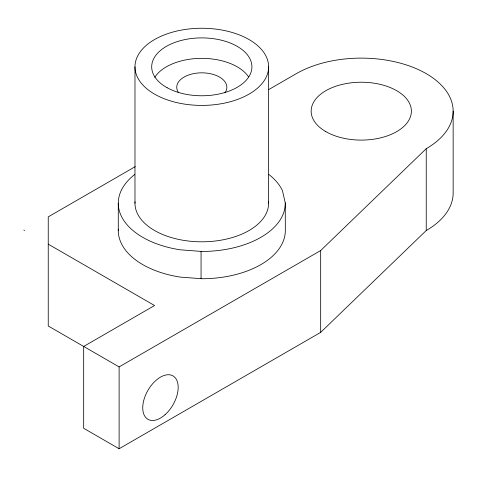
<?xml version="1.0" encoding="UTF-8"?>
<svg xmlns="http://www.w3.org/2000/svg" width="477" height="477" viewBox="0 0 477 477"><rect width="100%" height="100%" fill="white"/><g stroke="black" fill="none" stroke-linecap="round" stroke-linejoin="round"><path stroke-width="0.72" d="M118.278 230.51L118.278 203.232M134.979 203.232L134.979 66.834M201.061 278.675L201.061 251.397M268.623 203.232L268.623 66.834A66.822 38.577 0 0 0 168.393 33.42A66.822 38.577 0 0 0 168.393 100.242A66.822 38.577 0 0 0 268.623 66.834M285.234 202.803L285.329 230.51A83.529 48.225 0 0 1 201.801 278.735L180.187 277.089A83.529 48.225 0 0 1 118.308 229.121M135.224 166.652L48.243 216.868L48.243 325.988L119.113 366.908L320.669 250.544L426.241 148.675A91.882 53.048 0 0 0 426.241 73.655A91.882 53.048 0 0 0 296.3 73.655L268.599 89.652M48.243 244.152L154.554 305.53L83.678 346.451L83.678 428.286L119.113 448.75L320.669 332.38L426.241 230.51A91.882 53.048 0 0 0 453.15 193L453.15 111.165M23.85 230.069L24.613 230.51M426.241 148.675L426.241 230.51M320.669 250.544L320.669 332.38M119.113 366.908L119.113 448.75M178.625 92.788A25.06 14.465 0 0 1 201.872 72.826A25.06 14.465 0 0 1 224.923 92.866M134.675 174.534A83.529 48.225 0 0 0 180.187 249.811L201.801 251.457A83.529 48.225 0 0 0 285.329 203.232L282.485 190.752A83.529 48.225 0 0 0 268.933 174.534M268.575 201.801A66.822 38.577 0 0 1 201.801 241.809A66.822 38.577 0 0 1 135.027 201.801M154.721 77.381A50.115 28.936 0 0 1 201.294 58.361A50.115 28.936 0 0 1 248.529 76.827M325.833 131.622A50.115 28.936 0 0 0 409.677 118.654A50.115 28.936 0 0 0 348.299 83.213A50.115 28.936 0 0 0 325.833 131.622M167.123 87.72A50.115 28.936 0 0 0 250.473 73.726A50.115 28.936 0 0 0 187.813 39.048A50.115 28.936 0 0 0 167.123 87.72M165.042 414.716A25.06 14.465 -60 0 0 172.99 375.9A25.06 14.465 -60 0 0 143.344 402.183A25.06 14.465 -60 0 0 165.042 414.716"/></g></svg>
